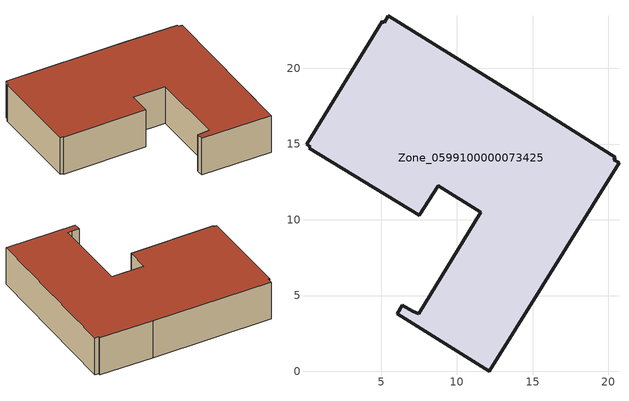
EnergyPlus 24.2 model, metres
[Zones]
Zone_0599100000073425
 floor ground (C_G): 5.46,23.47 15.81,17.08 20.46,14.13 20.35,13.96 20.7,13.75 12.13,0 6.07,3.8 6.39,4.37 7.1,3.97 7.47,3.8 11.58,10.49 8.76,12.24 7.53,10.31 0.26,14.71 0.32,14.82 0.07,14.98 5.06,23.1 5.2,23.02 z0
 wall outside (C_F): 0.32,14.82 0.26,14.71 7.53,10.31 8.76,12.24 11.58,10.49 7.47,3.8 7.1,3.97 6.39,4.37 6.07,3.8 12.13,0 20.7,13.75 20.35,13.96 20.46,14.13 15.81,17.08 5.46,23.47 5.2,23.02 5.06,23.1 0.07,14.98 0.32,14.82 z0:4.04
 roof outside (C_R): 15.81,17.08 5.46,23.47 5.2,23.02 5.06,23.1 0.07,14.98 0.32,14.82 0.26,14.71 7.53,10.31 8.76,12.24 11.58,10.49 7.47,3.8 7.1,3.97 6.39,4.37 6.07,3.8 12.13,0 20.7,13.75 20.35,13.96 20.46,14.13 z4.04
[BUILDING]
Pand.0599100000073425: North Axis=0; Terrain=City; Loads Convergence Tolerance Value=0.04; Temperature Convergence Tolerance Value=0.4; Solar Distribution=FullExterior; Maximum Number of Warmup Days=25; Minimum Number of Warmup Days=1
[Site:Location]
Rotterdam.The.Hague.AP_ZH_NLD Design_Conditions: Latitude=51.96; Longitude=4.45; Time Zone=1; Elevation=-4.5
[SITE:GROUNDTEMPERATURE:BUILDINGSURFACE]
18, 18, 18, 18, 18, 18, 18, 18, 18, 18, 18, 18
[MATERIAL] Thermal Absorptance=0.9; Solar Absorptance=0.7; Visible Absorptance=0.7
Name | Roughness | Thickness | Conductivity | Density | Specific Heat
G.D.1965-1974 | MediumSmooth | 0.15 | 0.882353 | 540 | 1210
F.D.1965-1974 | Rough | 0.3 | 0.697674 | 1920 | 840
R.D.1965-1974 | MediumRough | 0.2 | 0.232558 | 1500 | 1000
[CONSTRUCTION]
C_G: G.D.1965-1974
C_F: F.D.1965-1974
C_R: R.D.1965-1974
[ZONE]
Zone_0599100000073425: Type=1; Multiplier=1; Ceiling Height=Autocalculate; Volume=Autocalculate; Floor Area=autocalculate; Part of Total Floor Area=Yes
[ZONEINFILTRATION:DESIGNFLOWRATE]
Infil_Zone_0599100000073425: Zone or ZoneList or Space or SpaceList=Zone_0599100000073425; Schedule=AlwaysOn; Design Flow Rate Calculation Method=Flow/Area; Flow Rate per Floor Area=0.0042; Constant Term Coefficient=1; Temperature Term Coefficient=0; Velocity Term Coefficient=0; Velocity Squared Term Coefficient=0
[HVACTEMPLATE:ZONE:IDEALLOADSAIRSYSTEM]
Zone_0599100000073425: Maximum Heating Supply Air Temperature=50; Minimum Cooling Supply Air Temperature=13; Maximum Heating Supply Air Humidity Ratio=0.0156; Minimum Cooling Supply Air Humidity Ratio=0.0077; Heating Limit=NoLimit; Cooling Limit=NoLimit; Dehumidification Control Type=ConstantSensibleHeatRatio; Cooling Sensible Heat Ratio=0.7; Dehumidification Setpoint=60; Humidification Control Type=None; Humidification Setpoint=30; Outdoor Air Method=None; Outdoor Air Flow Rate per Person=0.00944; Outdoor Air Flow Rate per Zone Floor Area=0; Outdoor Air Flow Rate per Zone=0; Demand Controlled Ventilation Type=None; Outdoor Air Economizer Type=NoEconomizer; Heat Recovery Type=None; Sensible Heat Recovery Effectiveness=0.7; Latent Heat Recovery Effectiveness=0.65
[ZONECONTROL:THERMOSTAT]
ThermostatControl_Zone_0599100000073425: Zone or ZoneList=Zone_0599100000073425; Control Type Schedule=DualSetpointControlType; Control 1=Thermostat_Zone_0599100000073425; Temperature Difference Between Cutout And Setpoint=0
[THERMOSTATSETPOINT:DUALSETPOINT]
Thermostat_Zone_0599100000073425: Heating Setpoint Temperature Schedule=HeatingSetpoint_Zone_0599100000073425; Cooling Setpoint Temperature Schedule=CoolingSetpoint_Zone_0599100000073425
[SCHEDULE:COMPACT]
HeatingSetpoint_Zone_0599100000073425: Through: 12/31, For: AllDays, Until: 24:00, 21
CoolingSetpoint_Zone_0599100000073425: Through: 12/31, For: AllDays, Until: 24:00, 24
DualSetpointControlType: Through: 12/31, For: AllDays, Until: 24:00, 4
AlwaysOn: Through: 12/31, For: AllDays, Until: 24:00, 1
